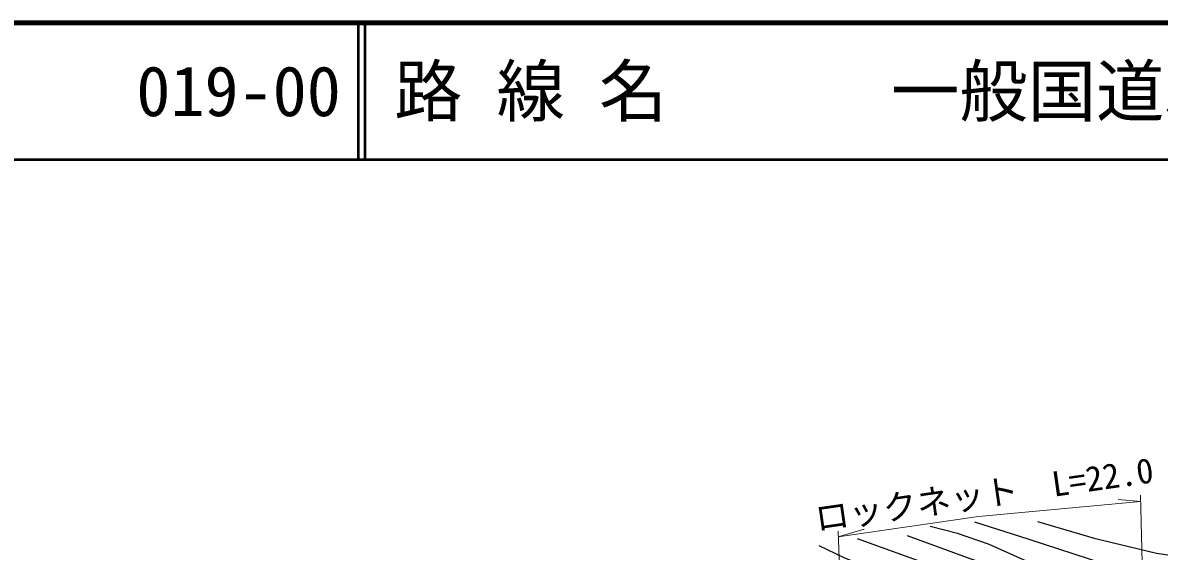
# Model space of a CAD drawing. Units: millimetres at full size, sheet at 1:1000; details may follow other scales. Extents: x 40000 to 680000, y 20000 to 380000.
# Drawn here: x 153211 to 236359, y 341326 to 380000 of the extents above; entities that cross this region are included whole.
import ezdxf
from ezdxf.enums import TextEntityAlignment as Align

# ---------------------------------------------------------------- set-up
doc = ezdxf.new("R2010")
doc.units = ezdxf.units.MM
doc.header["$LTSCALE"] = 1000
for name, color, linetype, lineweight in [('M-BGD', 7, 'Continuous', 25), ('M-STR-HTXT', 7, 'Continuous', 13), ('M-TTL', 2, 'Continuous', 140), ('M-TTL-LINE', 7, 'Continuous', 50)]:
    doc.layers.add(name, color=color, linetype=linetype, lineweight=lineweight)
doc.layers.add('M-TTL-TXT', color=7, linetype='Continuous')
doc.styles.add('ＭＳ ゴシック', font='')
doc.styles.get('ＭＳ ゴシック').set_extended_font_data('MS Gothic')

msp = doc.modelspace()

# ---------------------------------------------------------------- linework, layer by layer
at = {"layer": 'M-BGD'}
for points in [[(222841, 343481), (226754, 342245), (232282, 340429), (236901, 339293), (240586, 338738), (243186, 338663), (245483, 338663), (248386, 338991), (252072, 339823), (257180, 341363), (261521, 342902), (264071, 343709)], [(227460, 343506), (231600, 342295), (236168, 341185), (240687, 340529), (243287, 340529), (246190, 340579), (249193, 340958), (252803, 341639), (256013, 342572), (258765, 343682)], [(266040, 342927), (264071, 342473), (262279, 341792), (260941, 341136), (258518, 340051), (256170, 339042), (253898, 338335), (251525, 337806), (248926, 337377), (246174, 337301), (243322, 337225), (240671, 337503), (236929, 338184), (233042, 339067), (229402, 339851), (226651, 340608), (223874, 341844), (221602, 342626), (219608, 343131)], [(214247, 342258), (219805, 340261), (225706, 338219), (232894, 335878), (237211, 334845)], [(217917, 342475), (222309, 340860), (228544, 338640), (233163, 337177), (236066, 336521), (239777, 336042), (243033, 335790), (246744, 335764), (249318, 335966), (252802, 336748), (256171, 337804), (258494, 338787), (260690, 339721), (262886, 340579), (265284, 341335), (266672, 341689)], [(237404, 333496), (234057, 334135), (228923, 335432), (223801, 337013), (216292, 339649), (213302, 340852), (211478, 341735)]]:
    msp.add_lwpolyline(points, dxfattribs=at)
at = {"layer": 'M-STR-HTXT'}
for p, q in [((234997, 344969), (233342, 345126)), ((235379, 329309), (234986, 345433)), ((213753, 318410), (212857, 342797)), ((212872, 342376), (214780, 342953))]:
    msp.add_line(p, q, dxfattribs=at)
msp.add_lwpolyline([(212872, 342376), (223137, 343863), (234997, 344969)], dxfattribs=at)
at = {"layer": 'M-TTL'}
msp.add_line((680000, 380000), (40000, 380000), dxfattribs=at)
at = {"layer": 'M-TTL-LINE'}
for p, q in [((177750, 380000), (177750, 370000)), ((178250, 380000), (178250, 370000)), ((40000, 370000), (680000, 370000))]:
    msp.add_line(p, q, dxfattribs=at)

# ---------------------------------------------------------------- texts
at = {"layer": 'M-STR-HTXT', "style": 'ＭＳ ゴシック'}
msp.add_text('ロックネット\u3000L=22.0', height=1833, rotation=8.244, dxfattribs=at).set_placement((211398, 342258), align=Align.BOTTOM_LEFT)
at = {"layer": 'M-TTL-TXT', "style": 'ＭＳ ゴシック'}
for s, p in [('019-00', (161521, 375000)), ('路 線 名', (180380, 375000)), ('一般国道376号', (216734, 375000))]:
    msp.add_text(s, height=3666, dxfattribs=at).set_placement(p, align=Align.MIDDLE_LEFT)

doc.saveas('drawing.dxf')
